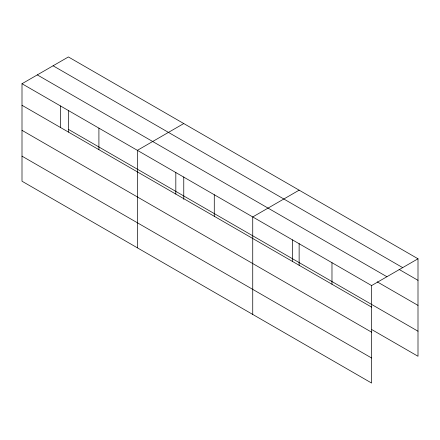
<?xml version="1.0" encoding="UTF-8"?>
<svg xmlns="http://www.w3.org/2000/svg" width="440" height="440" viewBox="0 0 440 440"><rect width="100%" height="100%" fill="white"/><g stroke="black" fill="none" stroke-linecap="round" stroke-linejoin="round"><path stroke-width="0.66" d="M371.602 332.178L371.602 285.571L22 83.732L22 181.214L371.602 383.053L371.602 332.178L22 130.334M371.872 329.637L418 356.268L418 258.786L68.398 56.947L22 83.732M183.766 123.552L137.368 150.343L137.368 247.819M299.134 190.163L252.736 216.948L252.736 314.43M371.602 285.571L418 258.786M53.086 65.785L402.688 267.625M399.075 269.406L418 280.329M37.312 74.894L386.914 276.733M377.195 281.831L418 305.388M68.398 129.366L418 331.21M22 105.276L371.602 307.12M22 156.156L371.602 357.995M331.98 262.697L331.98 284.24M299.134 243.556L299.134 265.293M292.358 239.822L292.358 261.365M214.28 194.744L214.28 216.288M183.766 176.952L183.766 199.359M175.824 172.541L175.824 194.084M98.912 128.139L98.912 149.683M68.398 110.341L68.398 132.077M60.456 105.936L60.456 127.479"/></g></svg>
